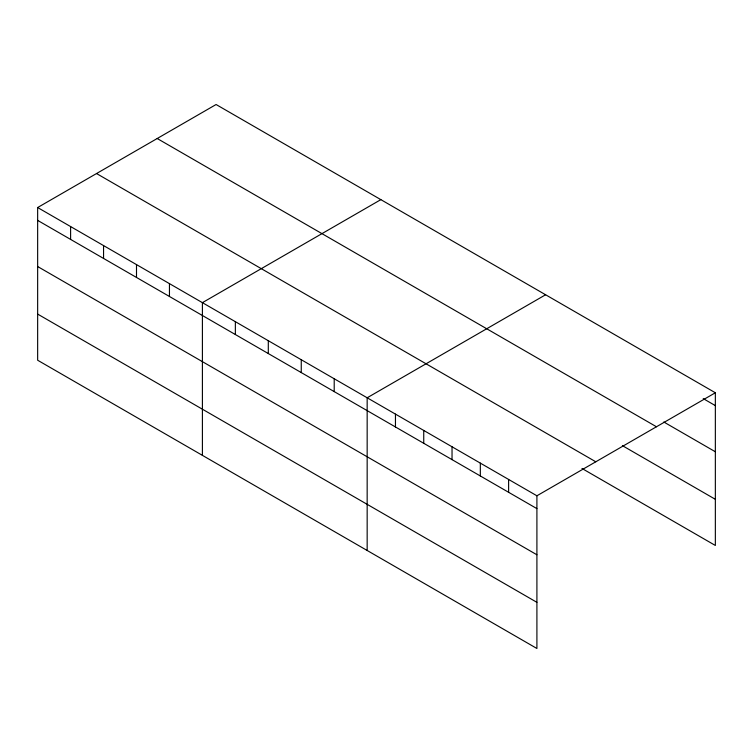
<?xml version="1.0" encoding="UTF-8"?>
<svg xmlns="http://www.w3.org/2000/svg" width="753" height="753" viewBox="0 0 753 753"><rect width="100%" height="100%" fill="white"/><g stroke="black" fill="none" stroke-linecap="round" stroke-linejoin="round"><path stroke-width="1.13" d="M536.908 554.782L536.908 495.785L37.65 207.536L37.65 360.235L536.908 648.484L536.908 554.782L37.65 266.534M581.975 468.46L715.35 545.464L715.35 392.765L216.092 104.516L37.65 207.536M380.849 199.639L202.406 302.659L202.406 455.358M545.605 294.762L367.163 397.782L367.163 550.481M536.908 495.785L715.35 392.765M703.227 398.61L715.35 405.613M663.817 422.009L715.35 451.762M157.208 138.514L656.465 426.763M622.392 445.644L715.35 499.314M96.535 173.538L595.792 461.787M37.65 220.384L536.908 508.633M37.65 314.086L536.908 602.334M508.614 479.454L508.614 492.302M480.329 463.114L480.329 475.962M452.035 446.783L452.035 459.631M423.741 430.443L423.741 443.301M395.457 414.112L395.457 426.96M334.21 378.759L334.21 391.607M301.256 359.727L301.256 372.584M268.303 340.704L268.303 353.552M235.36 321.682L235.36 334.53M169.453 283.636L169.453 296.484M136.5 264.614L136.5 277.462M103.556 245.591L103.556 258.439M70.603 226.559L70.603 239.407"/></g></svg>
